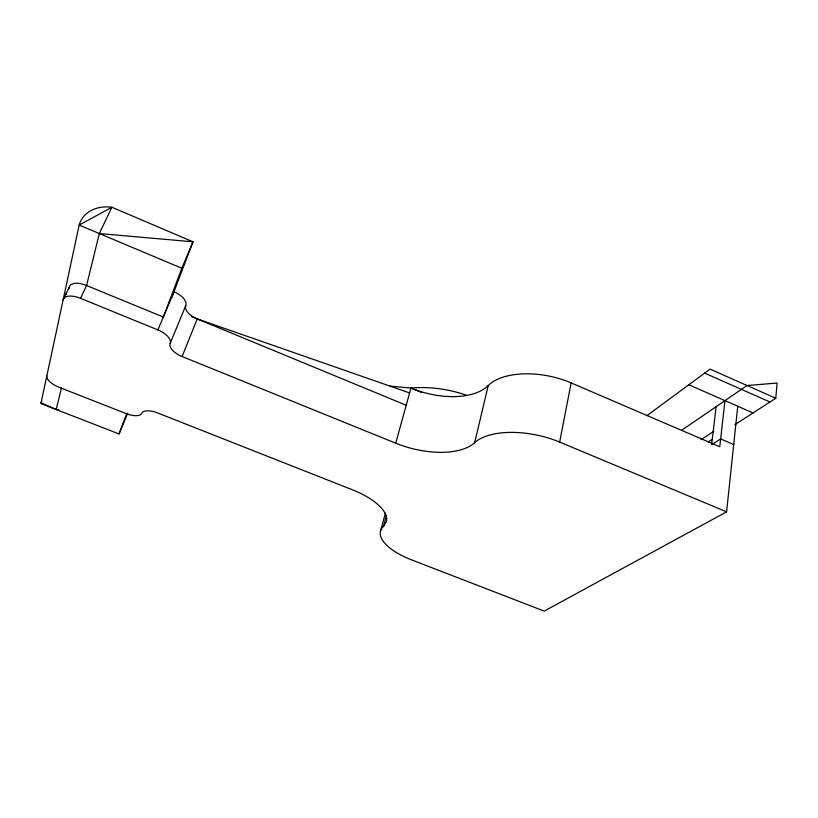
<?xml version="1.0" encoding="UTF-8"?>
<svg xmlns="http://www.w3.org/2000/svg" width="818" height="818" viewBox="0 0 818 818"><rect width="100%" height="100%" fill="white"/><g stroke="black" fill="none" stroke-linecap="round" stroke-linejoin="round"><path stroke-width="1.23" d="M734.901 424.675L775.781 398.254L777.1 383.049L747.059 385.523L681.466 430.401M386.393 515.544L383.417 526.495A52.148 20.92 14.4 0 0 411.751 559.941L544.205 611.097L726.588 511.843L737.764 406.249M724.973 400.636L719.768 446.751L571.148 382.906A61.074 31.565 11.4 0 0 488.213 385.575A61.698 33.129 14.9 0 1 410.984 388.059L390.063 386.127M711.813 443.438L716.108 406.699M726.588 511.843L559.655 442.078L571.148 382.906M68.743 289.357L69.244 287.118A16.667 7.955 24.8 0 1 86.585 285.502L163.334 317.047L181.821 268.253L192.997 241.801L111.882 207.251L79.182 225.073L41.053 402.855L56.186 409.521L58.712 409.603M69.244 287.118L63.129 299.838A16.779 7.843 24.6 0 1 80.542 298.325L157.894 329.93A16.299 7.771 22.6 0 1 170.175 343.417A16.135 7.73 21.7 0 0 182.107 356.525L395.718 443.182A63.548 31.278 15.1 0 0 474.675 442.65L488.213 385.575M56.186 409.521L61.514 387.763M181.821 268.253L79.182 225.073A32.536 26.381 18.2 0 1 111.882 207.251L99.326 233.549L86.585 285.502L80.542 298.325M380.442 531.342L385.37 513.234M395.718 443.182L410.984 388.059A145.778 125.389 51.1 0 1 466.413 395.186M41.8 401.209A25.92 22.863 10.2 0 0 40.9 403.581L119.039 433.929L126.657 413.816M171.76 297.619L192.997 241.801L99.326 233.549M182.107 356.525L197.24 318.928A15.808 8.047 22.2 0 1 185.768 305.554A15.971 8.088 23.1 0 0 173.968 291.801L157.894 329.93M170.175 343.417L185.768 305.554M119.039 433.929L127.741 413.162M383.417 526.495L386.464 521.557A52.873 21.697 16.5 0 0 352.272 489.726L157.526 412.906A14.284 6.053 21 0 0 141.759 413.274A14.407 6.074 21.6 0 1 126.258 413.642L59.131 387.303A14.775 6.135 23.1 0 1 46.82 375.932M646.813 415.738L710.044 369.123L775.781 398.254M701.006 439.695L713.817 431.311M708.214 441.914L712.488 439.154M711.67 444.655L720.648 438.908L733.715 444.542M197.24 318.928L409.634 392.947M64.458 293.713L66.503 294.541M191.432 316.525L406.219 405.258M410.984 388.059L421.546 392.456M688.807 384.777L753.041 412.947M704.625 373.11L769.983 402.006M474.675 442.65A62.874 29.765 11.9 0 1 559.655 442.078"/></g></svg>
